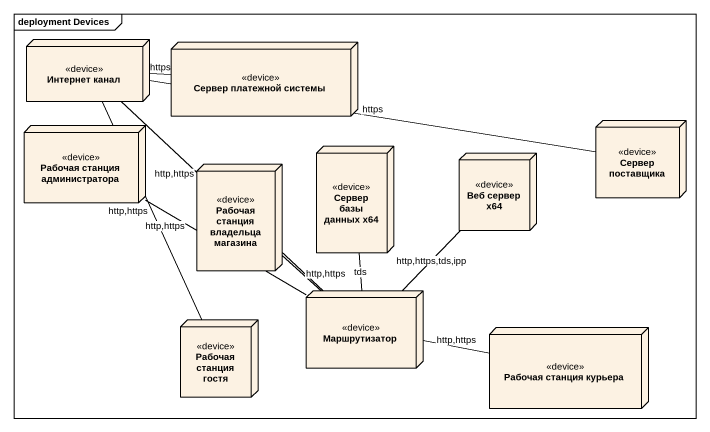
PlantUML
@startuml
mainframe deployment Devices
node "Интернет канал" as Интернет_канал <<device>>
node "Сервер платежной системы" as Сервер_платежной_системы <<device>>
node "Рабочая станция администратора" as Рабочая_станция <<device>>
node "Сервер базы данных х64" as Сервер_базы_данных_х64 <<device>>
node "Сервер поставщика" as Сервер_поставщика <<device>>
node "Рабочая станция владельца магазина" as Рабочая_станция_владельца <<device>>
node "Веб сервер х64" as Веб_сервер_х64 <<device>>
node Маршрутизатор <<device>>
node "Рабочая станция гостя" as Рабочая_станция_гостя <<device>>
node "Рабочая станция курьера" as Рабочая_станция_курьера <<device>>
Интернет_канал -- Маршрутизатор : http,https
Сервер_платежной_системы -left- Интернет_канал : https
Рабочая_станция -right- Маршрутизатор : http,https
Сервер_поставщика -left- Интернет_канал : https
Маршрутизатор -up- Сервер_базы_данных_х64 : tds
Маршрутизатор -up- Рабочая_станция_владельца : http,https
Маршрутизатор -up- Веб_сервер_х64 : http,https,tds,ipp
Маршрутизатор -right- Рабочая_станция_курьера : http,https
Рабочая_станция_гостя -up- Интернет_канал : http,https
@enduml
